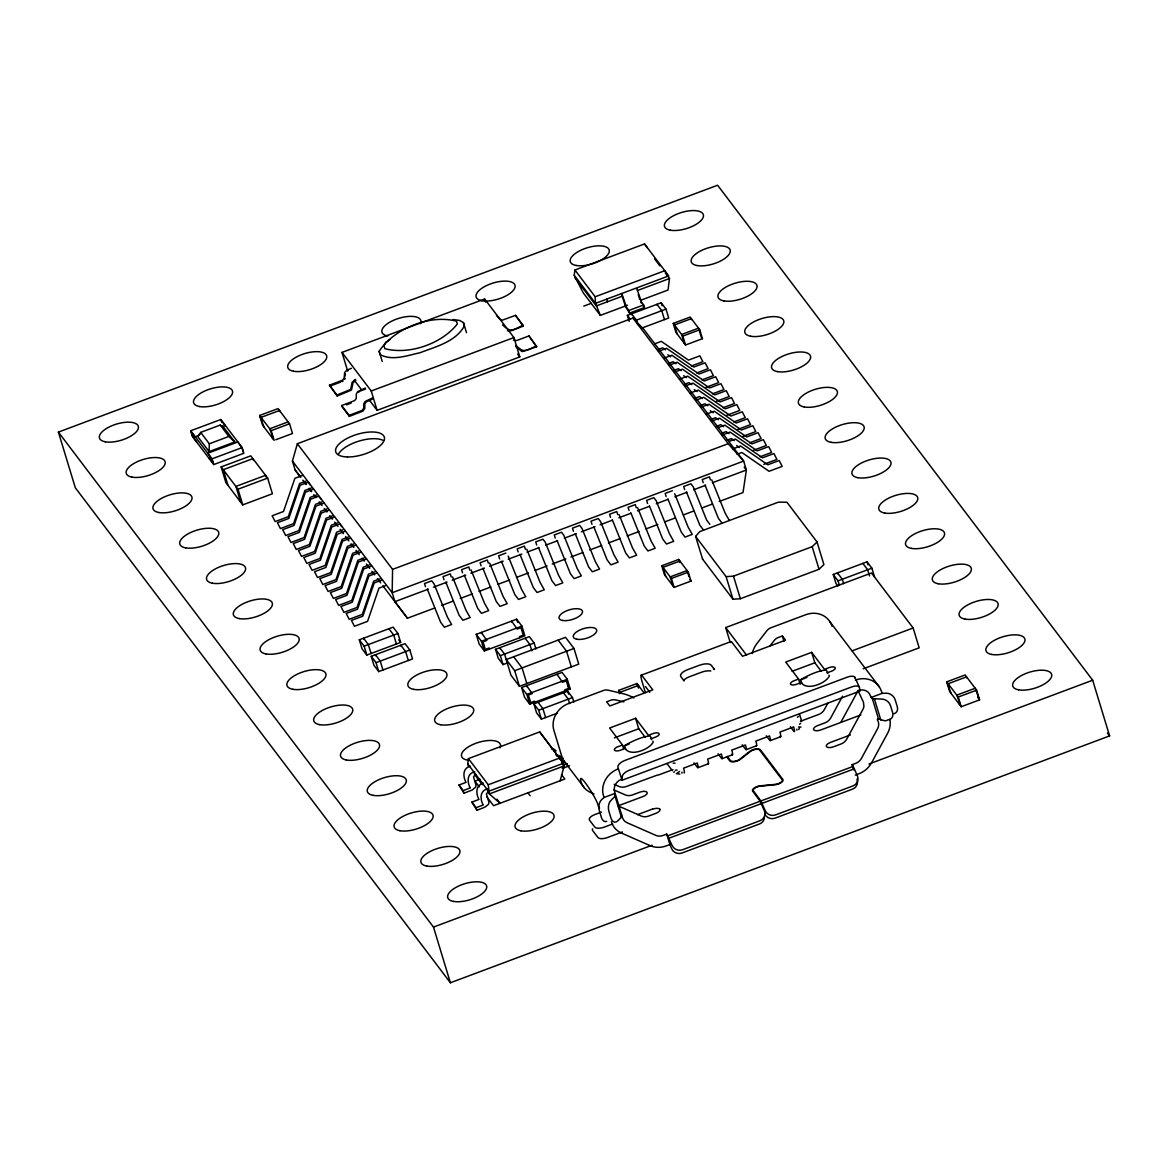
<?xml version="1.0" encoding="UTF-8"?>
<svg xmlns="http://www.w3.org/2000/svg" width="1168" height="1168" viewBox="0 0 1168 1168"><rect width="100%" height="100%" fill="white"/><g stroke="black" fill="none" stroke-linecap="round" stroke-linejoin="round"><path stroke-width="1.5" d="M719.181 501.495L743.023 492.56L746.367 470.018L743.651 461.083L643.918 329.464L632.954 318.032L297.358 443.723L392.579 569.385L392.185 592.716L394.901 601.651L407.428 618.237L434.686 608.032M209.087 451.593L209.32 443.782L200.692 432.394L220.241 425.064L223.438 426.977L234.797 441.957L209.087 451.593L197.728 436.613L200.692 432.394M853.691 769.902L852.114 764.675L855.691 763.346A9.986 8.994 -37.2 0 0 861.458 758.339L877.46 728.949A9.986 8.994 -37.2 0 0 878.307 721.78C874.204 714.714 884.512 723.211 887.695 719.941A8.001 6.234 38.5 0 0 892.629 712.611L890.512 705.662A8.001 6.234 38.5 0 0 881.344 699.063L872.335 698.61L870.408 695.807A9.986 8.994 -37.2 0 0 858.509 690.58L859.75 691.164L859.59 687.821A8.001 3.548 -24.5 0 0 851.837 686.886L629.391 770.194A8.001 3.548 -24.5 0 0 622.31 776.676L622.033 780.253L617.857 766.894A8.001 3.548 -24.5 0 1 624.938 760.426L847.384 677.119A8.001 3.548 -24.5 0 1 855.137 678.039M627.42 305.242L600.337 315.389L595.505 303.33L595.184 296.774L664.826 270.699L669.483 278.539L668.038 290.029L640.969 300.176M468.529 766.442L467.726 763.843L468.426 758.616L539.704 731.927L563.385 763.288L564.173 765.901L560.1 780.91M574.218 275.239L574.919 270.012L644.546 243.937L668.695 275.925L595.505 303.33L574.218 275.239L583.27 292.861L600.337 315.389M345.188 373.891L345.202 376.052M800.708 723.24L799.511 724.262M300.483 477.07L295.154 470.032L292.438 461.083L297.358 443.723M621.464 814.227L621.42 817.206L617.449 821.148A8.001 4.833 -86.7 0 1 610.966 818.096L608.849 811.132A8.001 4.833 -86.7 0 1 611.098 800.27L615.069 796.328L614.602 791.612A9.986 8.994 -37.2 0 1 621.215 779.436L621.274 779.509M799.511 727.868L798.795 729.577M344.75 379.293L345.202 378.228M797.394 717.298L798.591 716.276M382.228 361.423L379.133 351.305C394.039 328.427 430.189 314.09 456.498 321.2L457.36 323.974C441.708 343.801 409.326 355.16 384.856 348.677L383.995 345.889L385.644 342.37M827.776 703.326L824.418 709.472A9.986 8.994 -37.2 0 1 818.637 714.48L800.416 721.298M842.551 696.186L830.769 717.838A9.986 8.994 -37.2 0 1 824.988 722.831L817.702 725.562A6.001 2.482 -16.9 0 0 813.833 729.869L813.833 729.869A6.001 2.482 -16.9 0 0 820.973 729.883L860.86 714.947M840.872 722.277L856.874 692.887A21.988 19.768 -37.2 0 0 858.071 690.317M681.922 772.165L682.024 773.172M673.177 763.244L675.046 763.113M625.698 749.272L624.369 745.841C631.406 741.257 644.605 735.65 650.328 736.117L651.656 739.548L651.058 738.775L655.701 737.037A4.993 2.073 -16.9 0 0 659.015 733.562A4.993 2.073 -16.9 0 0 653.058 733.548L648.43 735.285L635.553 718.305L609.608 728.029L622.471 745.009L623.537 748.484M801.817 683.324L800.474 679.893C807.511 675.294 820.71 669.687 826.433 670.169L827.762 673.6M770.106 645.816L774.296 640.414A8.001 7.198 -37.2 0 1 778.18 637.553L782.37 635.991L785.524 640.166L742.527 656.27L731.971 642.342A11.987 1.65 69.5 0 0 730.672 642.458M702.61 559.165L695.602 536.404L699.749 531.615L778.384 502.167L786.911 502.211L817.045 541.996L823.907 564.582L819.031 569.269L740.351 598.731L732.978 599.242L702.464 558.99M679.557 771.479L676.374 773.698M695.602 536.404L726.116 576.656L733.489 576.145L812.169 546.682L817.045 541.996M796.956 730.131L796.853 729.124M465.988 782.297C463.068 777.129 462.207 768.004 470.485 766.223M470.208 787.86C467.288 782.706 466.426 773.566 474.704 771.785M478.924 799.365C476.004 794.196 475.142 785.071 483.421 783.275M483.143 804.927C480.223 799.773 479.362 790.634 487.64 788.853M615.127 793.349L604.002 797.525L601.564 799.715A8.001 4.833 -86.7 0 0 599.315 810.577L601.432 817.542A8.001 4.833 -86.7 0 0 606.703 821.367M358.547 392.229L359.481 391.441M677.163 770.077L675.279 770.208M385.717 342.501L389.995 339.523M475.756 774.326L473.493 776.793L476.033 785.305L475.624 787.144L472.12 790.05L463.988 793.203L458.966 785.027L465.579 782.545M488.691 791.393L486.414 793.86L488.969 802.372L488.56 804.212L485.056 807.103L476.924 810.271L471.901 802.095L478.515 799.613M347.305 371.088L348.385 370.533M342.005 381.586L343.1 381.031M355.554 379.396L352.108 382.257L350.677 389.44L336.91 395.032L329.464 385.206L342.531 380.199L344.107 378.096L344.662 372.431L346.735 370.256L351.451 368.3M355.846 380.359L353.101 382.666L351.48 390.083L337.202 396.01L329.464 385.206M469.799 788.108L463.185 790.59L458.966 785.027M482.734 805.175L476.121 807.657L471.901 802.095M58.4 432.102L717.605 185.23L1092.679 680.214L1109.6 735.898L450.395 982.77L75.321 487.786L58.4 432.102L433.489 927.085L450.395 982.77M347.392 370.139L342.005 352.4L484.662 298.979L513.905 337.567L519.789 356.912L377.118 410.333L369.541 400.332M190.705 430.773L220.84 419.502L242.126 447.592L243.849 453.286L213.729 464.572L192.443 436.482L190.705 430.773L211.992 458.863L213.729 464.572M507.554 330.763L511 330.748L523.249 326.164L522.943 325.186L515.497 315.36L502.371 320.163L499.422 318.966M199.991 434.511L195.173 437.08L191.245 431.897L192.516 436.073L196.706 442.103M221.745 426.364L225.307 425.809L221.365 420.611M329.756 386.17L340.472 382.155M259.646 415.472L271.166 430.671L274.115 440.38L262.596 425.181L259.646 415.472L278.042 408.596L289.547 423.78L292.496 433.489L275.779 439.752M522.943 325.186C510.781 331.595 510.109 331.712 502.517 324.908M209.32 443.782L228.87 436.452L234.797 441.957M583.796 306.118L591.212 303.344M365.321 388.024L357.744 391.587L356.284 394.112L356.298 398.449L354.722 400.551L341.655 405.559L341.947 406.522L349.393 416.363L362.737 411.209L364.839 408.406L364.825 404.084L366.007 402.055L373.059 398.828M360.576 390.886L365.613 389.002M637.48 290.511L669.483 278.539M342.005 352.4L371.234 390.988L513.905 337.567M271.166 430.671L289.547 423.78M515.672 346.531L522.096 351.626L536.696 346.75L528.943 335.946L516.694 340.53L513.409 340.136M346.531 404.814L351.13 403.091M372.767 397.85L365.204 401.412L363.73 403.953L363.744 408.274L362.168 410.377L349.101 415.385L341.655 405.559M211.992 458.863L242.126 447.592M621.975 294.19L626.632 307.461L628.793 310.484L643.626 304.936L644.429 307.549L629.596 313.097L625.683 307.023L622.179 296.146M536.404 345.772C524.228 352.181 523.556 352.283 515.964 345.48M221.132 466.937L250.784 455.827L267.662 478.106L272.421 493.757L242.754 504.868L225.877 482.603L221.132 466.937L238.009 489.202L242.754 504.868M629.172 321.361L627.362 315.404L661.176 302.746L665.994 309.097L668.695 318.017L642.502 327.828M631.888 314.82L631.596 313.827L636.399 320.163L665.994 309.097M673.221 323.39L690.127 317.068L699.749 329.756L702.45 338.676L685.543 345.013L675.922 332.325L673.221 323.39L682.842 336.092L685.543 345.013M238.009 489.202L267.662 478.106M302.95 475.274L294.905 478.281L283.517 511.496L272.144 515.76L275.152 521.614L288.277 516.694L299.65 483.479L305.958 481.114M654.868 343.757L661.307 341.348L688.478 360.124L699.866 355.86L702.873 361.7L691.383 366.007M682.842 336.092L699.749 329.756M657.847 349.612L662.577 347.845L665.439 349.816M658.533 351.32L666.578 348.298L693.763 367.073L705.136 362.81L708.144 368.665L696.668 372.972M311.228 488.078L304.921 490.443L293.548 523.658L280.422 528.564L277.415 522.724L288.803 518.461L300.176 485.246L308.221 482.223L310.279 484.939M313.491 489.188L305.447 492.195L294.073 525.425L282.685 529.673L285.693 535.528L298.818 530.608L310.206 497.393L316.499 495.042M663.804 358.269L671.863 355.262L699.033 374.037L710.407 369.774L713.414 375.629L701.939 379.921M668.388 363.525L673.118 361.759L675.98 363.744M669.089 365.234L677.133 362.226L704.304 381.002L715.692 376.738L718.7 382.578L705.574 387.499M321.769 501.992L315.477 504.357L304.103 537.572L290.978 542.492L287.97 536.638L299.344 532.374L310.717 499.159L318.762 496.152L320.82 498.867M673.673 370.49L678.389 368.723L681.251 370.694M324.047 503.101L315.988 506.124L304.614 539.339L293.241 543.602L296.249 549.442L309.374 544.536L320.747 511.321L327.055 508.956M674.359 372.198L682.404 369.176L709.575 387.966L720.963 383.703L723.97 389.543L712.48 393.85M329.318 510.066L321.273 513.088L309.885 546.303L298.512 550.566L301.519 556.406L314.645 551.486L326.018 518.271L332.325 515.92M679.63 379.147L687.675 376.14L714.845 394.915L726.233 390.652L729.241 396.507L716.115 401.412M684.214 384.403L688.945 382.637L691.806 384.622M334.588 517.03L326.544 520.037L315.17 553.252L303.782 557.516L306.79 563.37L319.915 558.45L331.289 525.235L337.596 522.87M684.901 386.112L692.945 383.104L720.13 401.88L731.504 397.616L734.511 403.456L723.036 407.763M690.186 393.076L698.23 390.054L725.401 408.844L736.774 404.581L739.797 410.421L726.671 415.341M342.866 529.834L336.574 532.199L325.186 565.414L312.06 570.32L309.053 564.48L320.441 560.217L331.814 527.002L339.859 523.994L341.917 526.695M694.77 398.332L699.486 396.565L702.348 398.536M345.334 531.206L337.289 534.229L325.916 567.444L314.528 571.707L317.535 577.547L330.661 572.641L342.049 539.426L348.341 537.061M695.661 400.303L703.705 397.281L730.876 416.056L742.249 411.793L745.272 417.648L733.781 421.955M700.245 405.559L704.961 403.778L707.823 405.763M350.604 538.171L342.56 541.178L331.186 574.408L319.813 578.656L322.821 584.511L335.946 579.591L347.319 546.376L353.627 544.025M700.931 407.252L708.976 404.245L736.147 423.02L747.535 418.757L750.542 424.612L737.417 429.517M355.89 545.135L347.845 548.142L336.457 581.357L325.084 585.621L328.091 591.475L341.217 586.555L352.59 553.34L358.897 550.975M706.202 414.217L714.247 411.209L741.417 429.985L752.805 425.721L755.813 431.561L742.687 436.482M710.786 419.473L715.517 417.706L718.378 419.677M361.16 552.084L353.116 555.107L341.742 588.322L330.354 592.585L333.362 598.425L346.487 593.519L357.861 560.304L364.168 557.939M711.473 421.181L719.517 418.159L746.702 436.949L758.076 432.686L761.083 438.526L749.608 442.833M716.057 426.437L720.787 424.656L723.649 426.641M366.431 559.049L358.386 562.071L347.013 595.286L335.625 599.549L338.632 605.389L351.758 600.469L363.146 567.254L369.438 564.903M718.364 427.532L724.802 425.123L751.973 443.898L763.346 439.635L766.354 445.49L753.229 450.395M721.328 433.386L726.058 431.62L728.92 433.605M371.701 566.013L363.657 569.02L352.283 602.235L340.91 606.499L343.918 612.353L357.043 607.433L368.416 574.218L374.709 571.853M722.028 435.095L730.073 432.087L757.244 450.863L768.632 446.599L771.639 452.439L760.149 456.746M726.613 440.351L731.329 438.584L734.19 440.555M376.987 572.977L368.942 575.985L357.554 609.2L346.181 613.463L349.188 619.303L362.314 614.397L373.687 581.182L379.994 578.817M728.905 441.446L735.344 439.037L762.514 457.827L773.902 453.564L776.91 459.404L763.784 464.324M392.579 569.385L728.19 443.694L743.651 461.083L392.185 592.716L292.438 461.083M382.257 579.927L374.213 582.949L362.839 616.164L351.451 620.427L354.459 626.267L367.584 621.347L378.958 588.132L385.265 585.781M732.57 449.008L740.614 446.001L767.799 464.776L779.173 460.513L782.18 466.368L769.055 471.288L741.884 452.498L737.154 454.279M505.89 553.077L498.663 555.778L499.612 558.917M672.403 490.721L665.161 493.422L666.125 496.561M394.901 601.651L428.349 589.125M433.445 587.212L447.052 582.117M452.147 580.204L465.755 575.109M470.865 573.196L484.472 568.101M489.567 566.203L503.174 561.107M508.27 559.195L521.877 554.099M526.987 552.187L538.886 547.719M545.69 545.179L557.603 540.726M564.392 538.171L576.306 533.718M581.401 531.805L595.008 526.71M600.118 524.797L612.017 520.344M618.821 517.789L630.72 513.336M637.524 510.781L649.437 506.328M656.241 503.773L668.14 499.32M674.943 496.78L686.842 492.312M693.646 489.772L705.56 485.304M712.363 482.764L746.367 470.018L744.177 467.127M441.504 605.491L453.418 601.024M460.236 598.469L472.164 594.001M478.982 591.446L490.896 586.978M497.714 584.423L509.642 579.97M516.46 577.415L528.374 572.948M535.192 570.393L547.12 565.925M552.23 564.013L565.852 558.917M570.962 556.99L582.89 552.537M589.709 549.982L601.637 545.514M608.455 542.959L620.369 538.492M627.187 535.937L639.115 531.484M645.933 528.929L657.847 524.461M664.665 521.906L674.885 518.081M683.411 514.884L693.631 511.058M702.143 507.876L712.363 504.05M359.306 639.801L393.12 627.143L397.938 633.494L400.639 642.415L366.825 655.073L362.022 648.736L359.306 639.801L364.124 646.152L366.825 655.073M364.124 646.152L397.938 633.494M371.22 656.314L405.033 643.656L409.851 650.007L412.552 658.927L378.739 671.585L373.935 665.249L371.22 656.314L376.038 662.665L378.739 671.585M376.038 662.665L409.851 650.007M476.223 634.341L516.679 619.201L521.906 626.092L524.855 635.801L484.399 650.956L479.172 644.05L476.223 634.341L481.45 641.247L484.399 650.956M661.774 565.779L678.681 559.443L688.302 572.145L691.018 581.065L674.111 587.402L664.49 574.7L661.774 565.779L671.396 578.467L674.111 587.402M481.45 641.247L521.906 626.092M671.396 578.467L688.302 572.145M507.262 663.001L503.043 664.592L498.225 658.241L495.524 649.306L529.338 636.648L534.141 642.999L535.951 648.941M495.524 649.306L500.327 655.657L534.141 642.999M573.984 648.459L565.546 637.334L506.226 659.54L514.665 670.68L573.984 648.459L578.744 664.125L519.41 686.331L510.971 675.206L504.561 654.08L499.743 647.729L500.05 648.722M521.585 687.529L562.042 672.388L567.268 679.28L570.218 689.003L529.761 704.143L524.534 697.238L521.585 687.529L526.812 694.434L529.761 704.143M837.894 585.956L835.967 583.416L833.251 574.481L867.065 561.823L871.868 568.174L874.584 577.094M526.812 694.434L567.268 679.28M833.251 574.481L838.055 580.832L871.868 568.174M730.204 642.458L725.678 627.581L871.459 572.992L913.142 627.99L919.172 647.831L863.225 668.782M557.443 713.122L541.383 719.138L536.579 712.801L533.864 703.866L567.677 691.208L572.495 697.559L573.838 702.012M533.864 703.866L538.682 710.217L572.495 697.559M641.101 675.265L730.818 641.655M619.551 693.661L618.558 690.419L636.954 683.528L643.787 692.551M618.558 690.419L620.004 692.317L638.385 685.441L638.721 686.507L637.64 685.09L638.56 688.113M827.178 672.812L831.806 671.074A4.993 2.073 -16.9 0 0 835.12 667.6A4.993 2.073 -16.9 0 0 829.163 667.6L824.535 669.337L811.672 652.357L785.714 662.066L798.576 679.061L800.168 684.273M480.004 779.173L474.923 781.085L479.303 786.882M496.896 799.146L500.108 803.38L489.348 793.919L488.239 784.765L559.516 758.076M614.397 737.855L638.735 728.744L645.159 737.242M792.123 671.293L814.841 662.796L821.279 671.279M559.895 759.302L563.049 758.12M852.114 650.853L913.142 627.99M567.268 763.682L563.808 764.967M622.471 745.009L617.843 746.746A4.993 2.073 -16.9 0 0 614.529 750.221A4.993 2.073 -16.9 0 0 620.471 750.221L625.114 748.484C630.603 757.214 649.977 749.17 653.233 741.957L652.868 741.154M798.576 679.061L793.948 680.798A4.993 2.073 -16.9 0 0 790.634 684.273A4.993 2.073 -16.9 0 0 796.591 684.273L801.219 682.535C806.723 691.266 826.083 683.222 829.353 675.995L828.988 675.206M569.59 765.726L563.867 767.829M624.369 745.841L629.231 744.016M800.474 679.893L806.971 677.455M622.033 780.253L859.75 691.164M672.943 769.595L659.321 774.691A3.197 1.329 -16.9 0 1 657.146 775.158L626.267 786.517A9.986 8.994 -37.2 0 1 618.938 786.429L614.164 784.341M870.948 697.544L882.059 693.383L886.016 693.179A8.001 6.234 38.5 0 1 895.184 699.778L897.287 706.742A8.001 6.234 38.5 0 1 894.104 713.736M698.055 767.653L708.436 763.77M722.145 758.631L732.526 754.747M746.25 749.608L756.63 745.724M770.34 740.585L780.735 736.701M946.722 681.849L965.118 674.958L976.623 690.157L979.572 699.866L961.176 706.742L949.672 691.558L946.722 681.849L958.227 697.033L961.176 706.742M601.462 812.081L594.819 814.578A8.001 3.314 -16.9 0 0 589.519 820.14L594.789 827.09A8.001 3.314 -16.9 0 0 604.309 827.105L612.616 823.995M618.091 805.862L643.013 796.532A6.001 2.482 -16.9 0 0 646.999 792.357L646.897 792.211A6.001 2.482 -16.9 0 0 639.743 792.211L632.457 794.941A9.986 8.994 -37.2 0 1 625.128 794.839L613.945 789.933M637.553 814.651L652.503 809.059M850.421 734.935L830.477 742.41A6.001 2.482 -16.9 0 0 826.491 746.571L826.594 746.717A6.001 2.482 -16.9 0 0 833.748 746.717L841.018 743.987A9.986 8.994 -37.2 0 0 846.8 738.994L862.802 709.604A9.986 8.994 -37.2 0 0 863.911 706.348L863.444 702.187L858.407 691.427M958.227 697.033L976.623 690.157M622.442 831.937L607.477 837.544A8.001 3.314 -16.9 0 1 597.958 837.529L592.687 830.579A8.001 3.314 -16.9 0 1 592.629 828.813M726.598 756.703L729.781 760.908A6.395 2.657 -16.9 0 0 734.438 761.682A6.395 2.657 -16.9 0 0 740.468 759.258L750.309 751.52A5.592 2.321 -16.9 0 1 755.579 749.389A5.592 2.321 -16.9 0 1 759.653 750.075L782.122 779.728A5.592 2.321 -16.9 0 1 780.647 782.487A5.592 2.321 -16.9 0 1 775.202 784.37L760.572 785.801A6.395 2.657 -16.9 0 0 754.353 787.947A6.395 2.657 -16.9 0 0 752.674 791.116L760.134 801.233L764.398 810.796A8.001 7.694 8.7 0 1 759.959 820.754L682.462 849.764A8.001 7.694 8.7 0 1 672.082 845.369L666.738 834.098L663.161 835.441A9.986 8.994 -37.2 0 1 655.832 835.354L627.07 822.725A9.986 8.994 -37.2 0 1 622.486 817.585L615.594 794.751M667.819 835.806L760.134 801.233M760.879 800.956L853.195 766.383L857.458 775.946A8.001 7.694 8.7 0 1 853.02 785.903L775.523 814.914A8.001 7.694 8.7 0 1 765.142 810.519L760.879 800.956L753.418 790.838A5.592 2.321 -16.9 0 1 754.878 788.064A5.592 2.321 -16.9 0 1 760.324 786.181L774.953 784.765A6.395 2.657 -16.9 0 0 781.188 782.604A6.395 2.657 -16.9 0 0 782.852 779.45L760.397 749.798A6.395 2.657 -16.9 0 0 755.725 749.009A6.395 2.657 -16.9 0 0 749.71 751.447L739.87 759.185A5.592 2.321 -16.9 0 1 734.599 761.317A5.592 2.321 -16.9 0 1 730.526 760.631L727.328 756.426M669.045 838.201L761.361 803.628M762.105 803.35L854.421 768.778M433.489 927.085L652.08 845.223M868.963 764.003L1092.679 680.214M666.738 834.098L669.906 844.552L666.329 845.88A21.988 19.768 -37.2 0 1 650.211 845.676L621.449 833.047A21.988 19.768 -37.2 0 1 611.36 821.761M855.283 775.114L858.86 773.785A21.988 19.768 -37.2 0 0 871.576 762.777L887.563 733.387A21.988 19.768 -37.2 0 0 889.855 719.313M801 727.036L798.503 726.934M562.173 768.237L563.005 768.062M674.666 771.858L673.673 772.165M679.82 774.121L677.163 773.698M551.471 748.907L554.245 749.301L556.114 750.922M555.691 754.484L560.114 756.032L562.845 764.763M453.169 319.521L459.579 320.426L463.419 322.587L464.426 325.814C455.914 341.742 435.766 346.648 420.027 352.736C407.34 355.422 392.39 361.292 380.126 354.532L379.133 351.305M623.916 701.895L615.463 699.895A8.001 7.198 -37.2 0 0 610.82 700.231L606.63 701.793L609.798 705.968L652.795 689.865L642.254 675.951A11.987 1.65 69.5 0 0 642.254 682.214L645.437 692.653M593.957 793.948L590.76 792.546A21.988 19.768 -37.2 0 1 582.131 784.721C574.203 764.179 597.841 799.613 598.162 805.876A21.988 19.768 -37.2 0 0 599.593 808.066M618.806 806.183L641.174 816.009A9.986 8.994 -37.2 0 0 648.503 816.096L655.774 813.366A6.001 2.482 -16.9 0 0 659.759 809.19L659.657 809.059M496.429 315.418L499.086 318.265M667.848 354.795L670.709 356.78M683.674 375.687L686.536 377.658M694.215 389.601L697.077 391.572M710.246 410.742L713.093 412.713M736.614 445.548L739.475 447.519M563.983 761.025L584.394 787.918M1107.395 732.993L1109.6 735.898M654.591 258.873L659.92 265.91M665.249 272.932L667.381 275.75M977.806 696.887L978.886 698.303L975.178 688.244L956.796 695.135L960.49 705.195L959.41 703.764L959.746 704.844M978.127 697.968L979.572 699.866M701.253 337.099L702.45 338.676M862.831 563.399L867.649 569.75L869.532 575.955M643.626 304.936L641.466 301.913L636.794 288.642M642.575 305.111L644.429 307.549M632.954 318.032L728.19 443.694M627.362 315.404L630.253 319.214M574.919 270.012L595.184 296.774M575.006 277.853L596.293 305.943L622.325 296.19L621.537 293.577M829.762 621.522L879.343 686.945M722.101 523.206L718.364 518.271L704.99 485.041M709.837 524.301L706.611 520.023L693.223 486.793L690.93 483.771L683.703 486.487L684.652 489.611M703.559 530.141L699.836 525.22L686.448 491.976M523.249 326.164L515.497 315.36M536.696 346.75L528.943 335.946M852.114 764.675L853.195 766.383M689.821 579.474L691.018 581.065M725.678 627.581L746.527 655.087M517.614 354.05L519.789 356.912M790.386 726.744L793.671 731.095A8.001 1.095 69.5 0 0 793.671 726.919L779.947 732.059A8.001 1.095 69.5 0 1 779.961 736.234M766.281 735.767L769.581 740.118A8.001 1.095 69.5 0 0 769.566 735.942L755.857 741.081A8.001 1.095 69.5 0 1 756.338 745.739M742.176 744.804L745.476 749.141A8.001 1.095 69.5 0 0 745.476 744.965L731.752 750.104A8.001 1.095 69.5 0 1 731.752 754.28M718.086 753.827L721.371 758.178A8.001 1.095 69.5 0 0 721.371 754.002L707.662 759.127A8.001 1.095 69.5 0 1 707.662 763.317M649.817 692.288L645.481 686.565M693.982 762.85L697.281 767.201A8.001 1.095 69.5 0 0 697.267 763.025L683.557 768.164A8.001 1.095 69.5 0 1 684.039 772.822M619.244 691.982L620.325 693.398L620.004 692.317M666.928 763.507L672.418 770.763M558.129 640.108L566.568 651.233L571.327 666.899M354.371 380.33L361.963 390.331M568.13 686.229L570.218 689.003M556.975 674.272L562.538 682.258L566.334 680.842L568.626 688.39L564.83 689.806L565.166 690.887M525.104 638.239L529.922 644.575L531.805 650.78M563.458 692.785L568.261 699.136L569.619 703.603M513.628 656.766L522.067 667.906L526.826 683.557M538.098 702.289L542.901 708.64L545.617 717.561M562.494 763.682L564.173 765.901L489.348 793.919L486.881 789.101M561.531 774.661L564.83 779.012L493.568 805.701L486.983 797.014M278.729 410.143L279.809 411.559L279.473 410.494L261.092 417.37L261.413 418.451L260.333 417.034L264.041 427.079M295.154 470.032L300.643 477.259M302.833 480.15L306.118 484.486M309.403 488.823L311.593 491.728M313.798 494.619L315.988 497.51M319.273 501.846L322.047 505.583M324.237 508.474L326.938 511.978M329.712 515.687L332.427 519.205M334.617 522.096L337.902 526.432M340.092 529.323L343.377 533.674M345.582 536.565L348.867 540.901M351.057 543.792L353.787 547.471M355.977 550.362L359.262 554.683M362.022 558.26L364.212 561.151M366.402 564.042L369.687 568.378M371.877 571.269L374.592 574.904M377.366 578.51L380.651 582.847M382.841 585.737L407.428 618.237M303.68 481.304L305.812 484.121M309.009 488.355L311.141 491.173M528.024 792.926L530.126 795.7M398.726 639.874L400.639 642.415M388.9 628.72L393.704 635.071L396.419 644.006M220.241 425.064L228.87 436.452M468.426 758.616L488.239 784.765M467.726 763.843L488.545 791.32L563.385 763.288L539.704 731.927M482.355 784.706L474.734 774.647L473.945 772.033M644.546 243.937L647.408 247.835M641.261 302.994L640.75 301.986M854.801 677.177L859.254 686.945M669.906 844.552L671.585 848.61A8.001 7.694 8.7 0 0 681.966 853.02L759.463 823.995A8.001 7.694 8.6 0 0 764.398 818.009M711.765 479.858L725.138 513.088L729.328 520.49M674.681 493.743L688.069 526.972L692.259 534.375L685.032 537.09L681.294 532.155L667.906 498.926M649.379 505.861L662.752 539.105L666.49 544.025L673.717 541.324L669.527 533.907L656.153 500.678L653.861 497.656L646.634 500.371L647.583 503.496M637.611 507.627L650.999 540.857L655.19 548.259L647.948 550.975L644.225 546.04L630.837 512.81M619.069 514.562L632.457 547.792L636.648 555.209L629.421 557.91L625.683 552.99L612.295 519.745M593.767 526.695L607.141 559.925L610.879 564.859L618.106 562.144L613.915 554.742L600.542 521.512L598.25 518.49L591.023 521.191L591.972 524.33M575.225 533.63L588.599 566.874L592.337 571.794L599.564 569.093L595.373 561.677L582 528.447L579.708 525.425L572.481 528.14L573.43 531.265M557.019 540.448L570.407 573.692L574.13 578.613L581.372 575.912L577.182 568.495L563.794 535.265L561.501 532.243L554.274 534.959L555.223 538.083M538.477 547.398L551.865 580.627L555.603 585.562L562.83 582.847L558.64 575.444L545.252 542.215L542.959 539.193L535.732 541.894L536.681 545.033M526.724 549.15L540.098 582.379L544.288 589.796L537.061 592.497L533.323 587.577L519.95 554.333M508.182 556.099L521.556 589.329L525.746 596.731L518.519 599.447L514.796 594.512L501.408 561.282M489.64 563.034L503.028 596.264L507.219 603.681L499.992 606.382L496.254 601.462L482.866 568.217M471.098 569.984L484.486 603.214L488.677 610.616L481.45 613.331L477.712 608.397L464.324 575.167M452.571 576.919L465.944 610.149L470.135 617.565L462.908 620.266L459.17 615.346L445.796 582.102M427.254 589.052L440.643 622.281L444.366 627.216L451.607 624.5L447.417 617.098L434.029 583.869L431.737 580.846L424.51 583.547L425.459 586.686M966.885 677.936L966.549 676.856L948.168 683.747L948.489 684.828L947.409 683.397L951.117 693.456M867.065 561.823L867.97 564.801M882.059 693.383L881.533 691.646A21.988 19.768 -37.2 0 0 855.326 680.141M843.646 583.708L842.289 579.255L837.471 572.904L837.777 573.897M874.467 699.179L880.818 720.057M838.055 580.832L839.412 585.299M872.335 698.61L878.672 719.488M812.169 546.682L819.031 569.269M811.672 652.357L814.841 662.796M700.946 336.107L698.537 328.164L681.63 334.501L684.346 343.421M691.631 319.638L691.325 318.645L674.418 324.981L677.133 333.902M782.37 635.991L783.947 641.203M799.569 714.32L801.671 721.269M661.176 302.746L662.081 305.724M664.475 319.594L661.76 310.673L656.956 304.322L657.248 305.315M710.421 479.96L709.472 476.836L702.245 479.537L703.194 482.676M733.489 576.145L740.351 598.731M726.116 576.656L732.978 599.242M638.297 294.672L639.801 299.621M636.399 320.163L637.757 324.631M628.793 310.484L629.596 313.097M606.703 299.139L607.491 301.753M688.989 576.744L687.105 570.553L670.198 576.89L672.914 585.81M680.185 562.027L679.893 561.034L662.986 567.356L665.702 576.291M678.681 559.443L679.586 562.421M636.268 507.73L635.319 504.605L628.092 507.306L629.041 510.445M617.741 514.679L616.777 511.54L609.55 514.256L610.499 517.38M636.954 683.528L637.932 686.769M635.553 718.305L638.735 728.744M484.662 298.979L485.64 302.205M615.069 796.328L621.42 817.206M463.419 322.587L466.514 332.705M604.002 797.525L603.476 795.773A21.988 19.768 -37.2 0 1 618.047 768.997M525.381 549.267L524.432 546.128L517.205 548.843L518.154 551.968M567.677 691.208L568.582 694.186M516.679 619.201L517.658 622.427M555.968 753.521L556.771 756.134M519.804 637.699L519.468 636.618L523.264 635.202L520.972 627.654L517.176 629.07L511.613 621.084L511.949 622.164M538.682 710.217L541.383 719.138M534.827 702.26L534.491 701.18L530.695 702.596L528.403 695.048L532.199 693.617L526.637 685.645L526.972 686.726M488.312 563.151L487.348 560.012L480.121 562.728L481.07 565.852M514.665 670.68L519.41 686.331M500.327 655.657L503.043 664.592M469.77 570.086L468.821 566.962L461.579 569.663L462.543 572.802M489.465 649.058L489.129 647.992L485.333 649.408L483.041 641.86L486.837 640.429L481.274 632.457L481.61 633.523M451.228 577.036L450.279 573.897L443.052 576.612L444.001 579.737M371.234 390.988L377.118 410.333M476.121 807.657L476.924 810.271M349.101 415.385L349.393 416.363M463.185 790.59L463.988 793.203M336.91 395.032L337.202 396.01M408.333 660.504L405.617 651.583L400.814 645.232L401.106 646.225M382.973 670.009L380.257 661.073L375.454 654.737L375.746 655.73M371.059 653.496L368.343 644.575L363.54 638.224L363.832 639.217M288.438 422.962L288.116 421.882L269.72 428.773L273.429 438.818L272.348 437.401L272.67 438.482M266.085 477.055L265.559 475.318L235.892 486.428L240.652 502.079M253.427 460.353L252.901 458.615L223.234 469.726L227.994 485.377M243.28 452.031L242.01 447.855L237.863 441.971L207.743 453.242L211.89 459.126L213.16 463.302L209.218 458.119L209.481 458.951M220.84 419.502L221.701 422.349M387.761 335.99A20.309 8.424 -16.9 0 1 396.04 319.273A20.309 8.424 -16.9 0 1 420.392 323.77M467.331 760.076A20.309 8.424 -16.9 0 1 475.61 743.374A20.309 8.424 -16.9 0 1 499.962 747.87M338.516 453.987A25.375 10.527 -16.9 0 1 359.262 441.008A25.375 10.527 -16.9 0 1 383.454 440.555M652.62 809.19A6.001 2.482 -16.9 0 1 659.759 809.19M831.966 626.223A21.988 19.768 -37.2 0 0 805.759 614.718L770.792 627.815A8.001 7.198 -37.2 0 0 766.923 630.662L757.098 643.32A11.987 5.022 -55.5 0 0 752.367 653.554M713.575 669.541A8.001 1.095 69.5 0 1 714.451 669.468L711.283 665.293A9.986 4.146 -16.9 0 0 699.369 665.278L687.514 669.717A9.986 4.146 -16.9 0 0 680.886 676.681L684.039 680.856A8.001 1.095 69.5 0 0 683.572 680.36M567.429 764.879A21.988 19.768 -37.2 0 1 561.793 756.338L553.895 730.35A21.988 19.768 -37.2 0 1 568.48 703.574L603.433 690.492A8.001 7.198 -37.2 0 1 608.075 690.157L622.792 693.617A11.987 3.124 19.1 0 1 633.844 697.938M856.962 779.187A8.001 7.694 8.7 0 1 852.523 789.145L775.026 818.169A8.001 7.694 8.7 0 1 764.646 813.76M683.849 680.156A9.986 4.146 -16.9 0 1 689.631 676.681L701.486 672.242A9.986 4.146 -16.9 0 1 710.83 670.972M562.582 620.471A12.191 5.052 -16.9 0 0 582.175 613.142A12.191 5.052 -16.9 0 0 567.546 610.441A12.191 5.052 -16.9 0 0 562.582 620.471M576.817 639.246A12.191 5.052 -16.9 0 0 596.395 631.917A12.191 5.052 -16.9 0 0 581.781 629.216A12.191 5.052 -16.9 0 0 576.817 639.246M453.549 901.419A20.309 8.424 -16.9 0 0 486.165 889.198A20.309 8.424 -16.9 0 0 461.813 884.702A20.309 8.424 -16.9 0 0 453.549 901.419M426.743 866.057A20.309 8.424 -16.9 0 0 459.374 853.837A20.309 8.424 -16.9 0 0 435.022 849.34A20.309 8.424 -16.9 0 0 426.743 866.057M399.952 830.711A20.309 8.424 -16.9 0 0 432.583 818.491A20.309 8.424 -16.9 0 0 408.231 813.994A20.309 8.424 -16.9 0 0 399.952 830.711M373.161 795.35A20.309 8.424 -16.9 0 0 405.792 783.129A20.309 8.424 -16.9 0 0 381.44 778.633A20.309 8.424 -16.9 0 0 373.161 795.35M346.37 759.988A20.309 8.424 -16.9 0 0 379.001 747.783A20.309 8.424 -16.9 0 0 354.649 743.286A20.309 8.424 -16.9 0 0 346.37 759.988M319.579 724.642A20.309 8.424 -16.9 0 0 352.21 712.422A20.309 8.424 -16.9 0 0 327.858 707.925A20.309 8.424 -16.9 0 0 319.579 724.642M292.788 689.281A20.309 8.424 -16.9 0 0 325.419 677.06A20.309 8.424 -16.9 0 0 301.067 672.564A20.309 8.424 -16.9 0 0 292.788 689.281M265.997 653.934A20.309 8.424 -16.9 0 0 298.628 641.714A20.309 8.424 -16.9 0 0 274.276 637.217A20.309 8.424 -16.9 0 0 265.997 653.934M239.206 618.573A20.309 8.424 -16.9 0 0 271.837 606.353A20.309 8.424 -16.9 0 0 247.485 601.856A20.309 8.424 -16.9 0 0 239.206 618.573M212.415 583.212A20.309 8.424 -16.9 0 0 245.032 571.006A20.309 8.424 -16.9 0 0 220.694 566.495A20.309 8.424 -16.9 0 0 212.415 583.212M185.624 547.865A20.309 8.424 -16.9 0 0 218.241 535.645A20.309 8.424 -16.9 0 0 193.903 531.148A20.309 8.424 -16.9 0 0 185.624 547.865M158.833 512.504A20.309 8.424 -16.9 0 0 191.45 500.284A20.309 8.424 -16.9 0 0 167.112 495.787A20.309 8.424 -16.9 0 0 158.833 512.504M132.042 477.143A20.309 8.424 -16.9 0 0 164.659 464.937A20.309 8.424 -16.9 0 0 140.321 460.44A20.309 8.424 -16.9 0 0 132.042 477.143M105.251 441.796A20.309 8.424 -16.9 0 0 137.868 429.576A20.309 8.424 -16.9 0 0 113.53 425.079A20.309 8.424 -16.9 0 0 105.251 441.796M1018.569 689.821A20.309 8.424 -16.9 0 0 1051.185 677.601A20.309 8.424 -16.9 0 0 1026.847 673.104A20.309 8.424 -16.9 0 0 1018.569 689.821M991.778 654.46A20.309 8.424 -16.9 0 0 1024.394 642.239A20.309 8.424 -16.9 0 0 1000.056 637.743A20.309 8.424 -16.9 0 0 991.778 654.46M964.987 619.098A20.309 8.424 -16.9 0 0 997.603 606.878A20.309 8.424 -16.9 0 0 973.265 602.381A20.309 8.424 -16.9 0 0 964.987 619.098M938.196 583.752A20.309 8.424 -16.9 0 0 970.812 571.532A20.309 8.424 -16.9 0 0 946.474 567.035A20.309 8.424 -16.9 0 0 938.196 583.752M911.405 548.391A20.309 8.424 -16.9 0 0 944.021 536.17A20.309 8.424 -16.9 0 0 919.683 531.674A20.309 8.424 -16.9 0 0 911.405 548.391M884.614 513.029A20.309 8.424 -16.9 0 0 917.23 500.824A20.309 8.424 -16.9 0 0 892.878 496.327A20.309 8.424 -16.9 0 0 884.614 513.029M857.823 477.683A20.309 8.424 -16.9 0 0 890.439 465.463A20.309 8.424 -16.9 0 0 866.087 460.966A20.309 8.424 -16.9 0 0 857.823 477.683M831.032 442.322A20.309 8.424 -16.9 0 0 863.648 430.101A20.309 8.424 -16.9 0 0 839.296 425.605A20.309 8.424 -16.9 0 0 831.032 442.322M804.241 406.975A20.309 8.424 -16.9 0 0 836.857 394.755A20.309 8.424 -16.9 0 0 812.505 390.258A20.309 8.424 -16.9 0 0 804.241 406.975M777.45 371.614A20.309 8.424 -16.9 0 0 810.066 359.394A20.309 8.424 -16.9 0 0 785.714 354.897A20.309 8.424 -16.9 0 0 777.45 371.614M750.659 336.253A20.309 8.424 -16.9 0 0 783.275 324.047A20.309 8.424 -16.9 0 0 758.923 319.536A20.309 8.424 -16.9 0 0 750.659 336.253M723.853 300.906A20.309 8.424 -16.9 0 0 756.484 288.686A20.309 8.424 -16.9 0 0 732.132 284.189A20.309 8.424 -16.9 0 0 723.853 300.906M697.062 265.545A20.309 8.424 -16.9 0 0 729.693 253.325A20.309 8.424 -16.9 0 0 705.341 248.828A20.309 8.424 -16.9 0 0 697.062 265.545M670.271 230.184A20.309 8.424 -16.9 0 0 702.902 217.978A20.309 8.424 -16.9 0 0 678.55 213.481A20.309 8.424 -16.9 0 0 670.271 230.184M199.421 406.522A20.309 8.424 -16.9 0 0 232.038 394.302A20.309 8.424 -16.9 0 0 207.7 389.805A20.309 8.424 -16.9 0 0 199.421 406.522M293.591 371.263A20.309 8.424 -16.9 0 0 326.208 359.043A20.309 8.424 -16.9 0 0 301.87 354.546A20.309 8.424 -16.9 0 0 293.591 371.263M481.931 300.731A20.309 8.424 -16.9 0 0 514.562 288.511A20.309 8.424 -16.9 0 0 490.21 284.014A20.309 8.424 -16.9 0 0 481.931 300.731M576.101 265.457A20.309 8.424 -16.9 0 0 608.732 253.237A20.309 8.424 -16.9 0 0 584.38 248.74A20.309 8.424 -16.9 0 0 576.101 265.457M440.54 724.729A20.309 8.424 -16.9 0 0 473.171 712.509A20.309 8.424 -16.9 0 0 448.819 708.012A20.309 8.424 -16.9 0 0 440.54 724.729M413.749 689.368A20.309 8.424 -16.9 0 0 446.38 677.148A20.309 8.424 -16.9 0 0 422.028 672.651A20.309 8.424 -16.9 0 0 413.749 689.368M520.928 830.798A20.309 8.424 -16.9 0 0 553.544 818.578A20.309 8.424 -16.9 0 0 529.192 814.081A20.309 8.424 -16.9 0 0 520.928 830.798M347.436 456.951A25.375 10.527 -16.9 0 0 384.506 438.584A25.375 10.527 -16.9 0 0 348.137 437.869A25.375 10.527 -16.9 0 0 347.436 456.951"/></g></svg>
